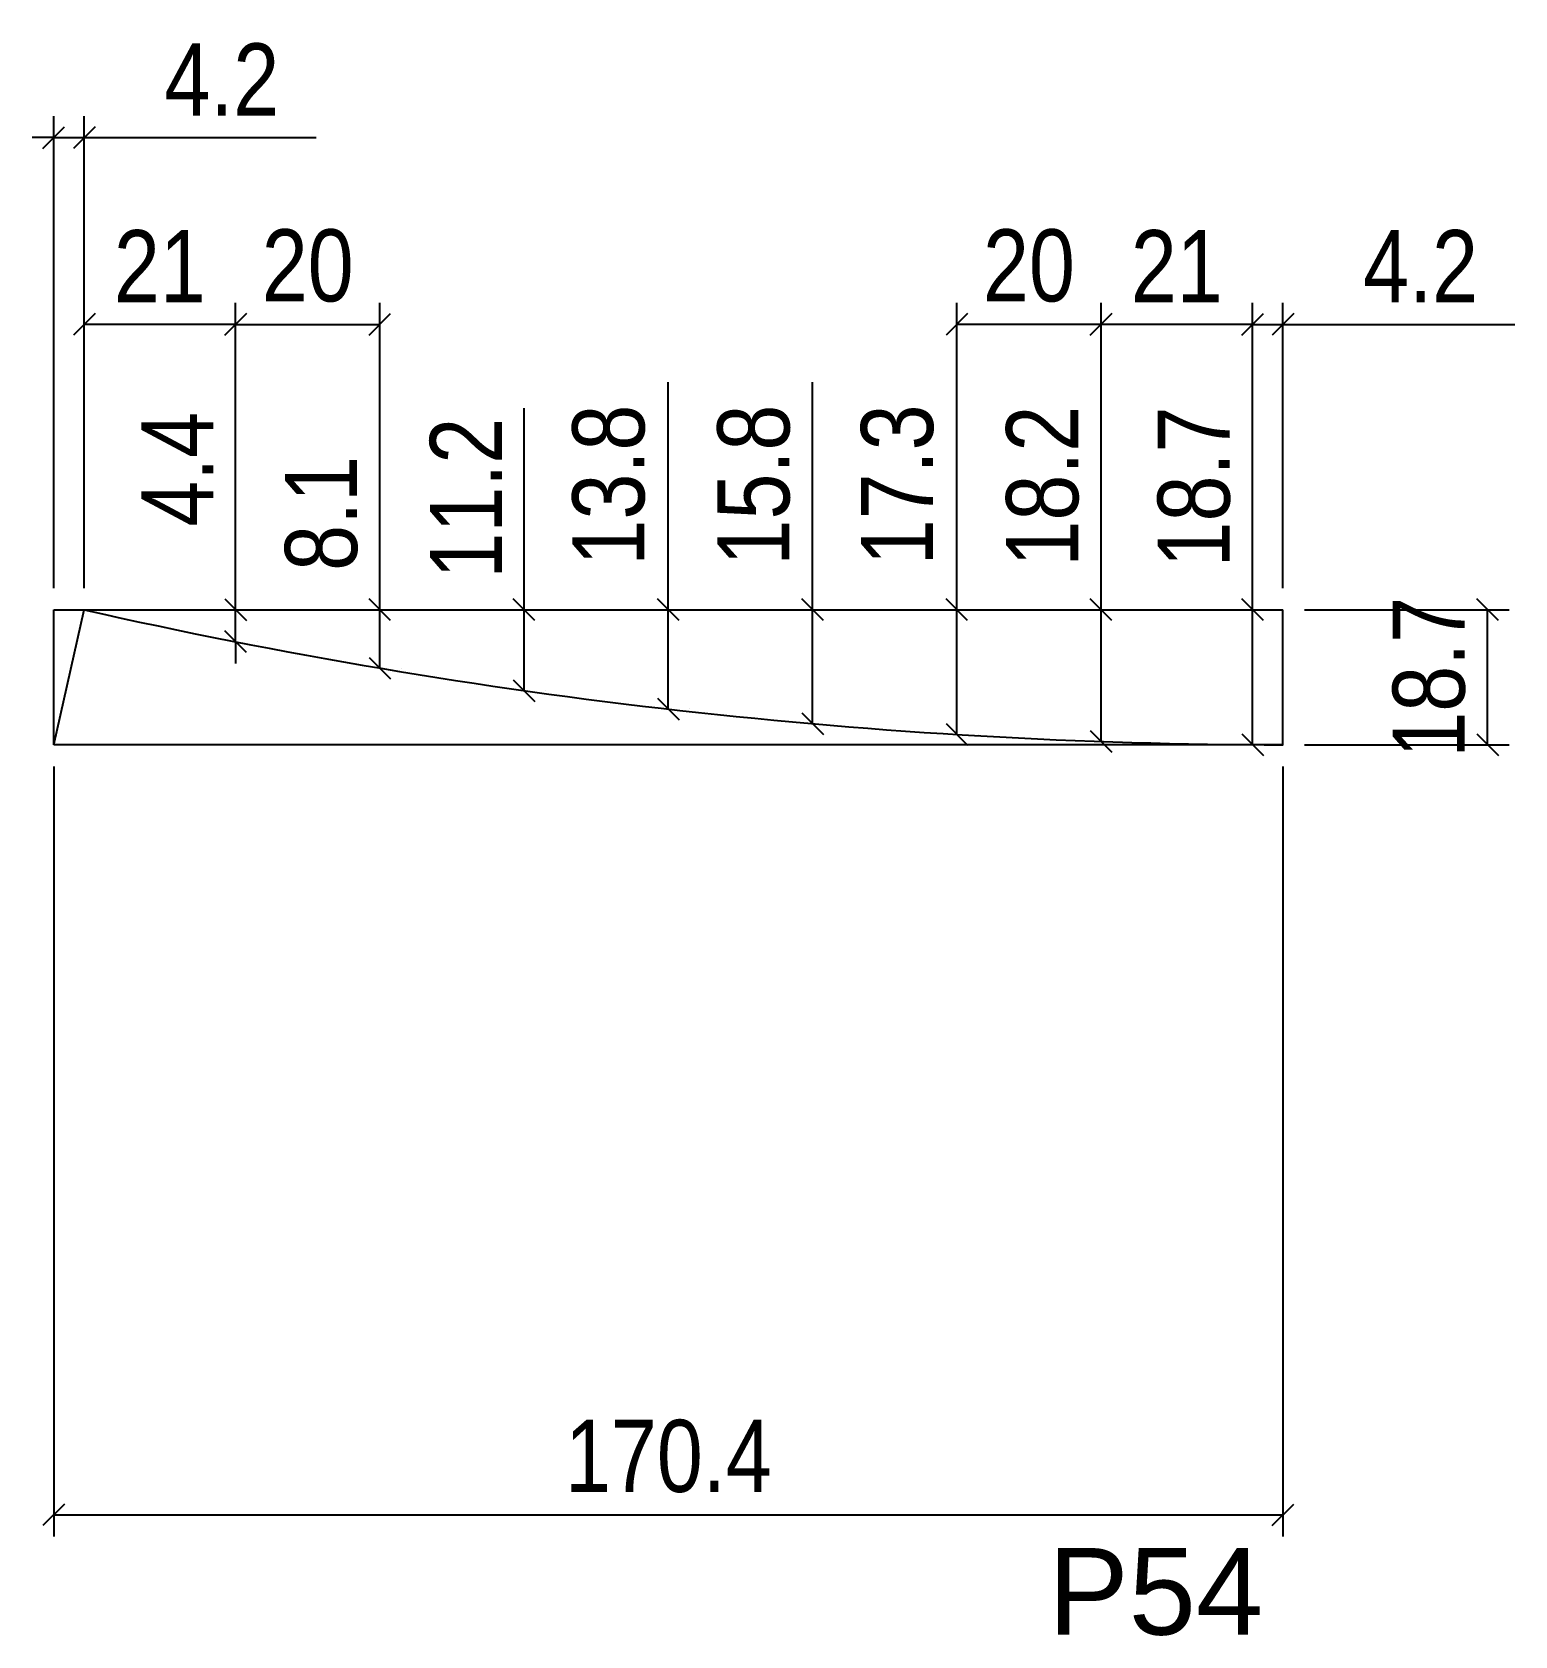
# Model space of a CAD drawing. Extents: x 2815 to 9069, y 548 to 5044.
# Drawn here: x 3580.2 to 3785.8, y 934.9 to 1157.2 of the extents above; entities that cross this region are included whole.
import ezdxf

# ---------------------------------------------------------------- set-up
doc = ezdxf.new("R2010")
doc.units = 0
for name, color, linetype in [('5', 5, 'Continuous'), ('Cotas', 1, 'Continuous'), ('Painéis', 200, 'Continuous')]:
    doc.layers.add(name, color=color, linetype=linetype)
doc.styles.add('COTA TECNICA-50', font='techl___.ttf', dxfattribs={"height": 10})
doc.styles.get("Standard").update_dxf_attribs({"font": 'arial.ttf'})
doc.dimstyles.new('COTA PAINEL-50', dxfattribs={"dimtxt": 10, "dimasz": 3, "dimexe": 3, "dimexo": 3, "dimgap": 3, "dimtad": 1, "dimdec": 1, "dimzin": 12, "dimdsep": 46, "dimtxsty": 'COTA TECNICA-50', "dimblk1": 'OBLIQUE', "dimblk2": 'OBLIQUE', "dimsah": 1, "dimcen": 0.9, "dimclrd": 4, "dimclre": 4, "dimclrt": 240, "dimadec": 1, "dimazin": 3, "dimtfac": 1, "dimtdec": 1, "dimtmove": 0, "dimatfit": 3, "dimfxl": 1, "dimtolj": 1, "dimtzin": 12, "dimarcsym": 0})

# ---------------------------------------------------------------- blocks, each defined once
blk = doc.blocks.new('_Oblique')
at = {"color": 0, "linetype": 'ByBlock', "lineweight": -2}
blk.add_line((-0.5, -0.5), (0.5, 0.5), dxfattribs=at)
blk = doc.blocks.new('*D226')
at = {"layer": 'Cotas', "color": 4, "linetype": 'ByBlock', "lineweight": -2, "transparency": 16777216}
for p, q in [((3583.24, 1055.39), (3583.24, 948.64)), ((3753.68, 1055.39), (3753.68, 948.64)), ((3583.24, 951.64), (3753.68, 951.64))]:
    blk.add_line(p, q, dxfattribs=at)
at = {"layer": 'Defpoints', "color": 0, "linetype": 'ByBlock', "transparency": 16777216}
for p in [(3583.24, 1058.39), (3753.68, 1058.39), (3753.68, 951.64)]:
    blk.add_point(p, dxfattribs=at)
at = {"layer": 'Cotas', "color": 4, "linetype": 'ByBlock', "lineweight": -2, "transparency": 16777216, "xscale": 3, "yscale": 3, "zscale": 3, "rotation": 180}
blk.add_blockref('_Oblique', (3583.24, 951.64), dxfattribs=at)
at = {"layer": 'Cotas', "color": 4, "linetype": 'ByBlock', "lineweight": -2, "transparency": 16777216, "xscale": 3, "yscale": 3, "zscale": 3}
blk.add_blockref('_Oblique', (3753.68, 951.64), dxfattribs=at)
at = {"layer": 'Cotas', "color": 240, "linetype": 'ByBlock', "transparency": 16777216, "insert": (3668.46, 959.74), "char_height": 10, "attachment_point": 5, "style": 'COTA TECNICA-50'}
blk.add_mtext('\\A1;170.4', dxfattribs=at)
blk = doc.blocks.new('*D227')
at = {"layer": 'Cotas', "color": 4, "linetype": 'ByBlock', "lineweight": -2, "transparency": 16777216}
for p, q in [((3583.24, 1080.1), (3583.24, 1145.55)), ((3587.47, 1080.1), (3587.47, 1145.55)), ((3583.24, 1142.55), (3580.24, 1142.55)), ((3583.24, 1142.55), (3587.47, 1142.55)), ((3587.47, 1142.55), (3619.63, 1142.55))]:
    blk.add_line(p, q, dxfattribs=at)
at = {"layer": 'Defpoints', "color": 0, "linetype": 'ByBlock', "transparency": 16777216}
for p in [(3587.47, 1142.55), (3583.24, 1077.1), (3587.47, 1077.1)]:
    blk.add_point(p, dxfattribs=at)
at = {"layer": 'Cotas', "color": 4, "linetype": 'ByBlock', "lineweight": -2, "transparency": 16777216, "xscale": 3, "yscale": 3, "zscale": 3}
blk.add_blockref('_Oblique', (3583.24, 1142.55), dxfattribs=at)
at = {"layer": 'Cotas', "color": 4, "linetype": 'ByBlock', "lineweight": -2, "transparency": 16777216, "xscale": 3, "yscale": 3, "zscale": 3, "rotation": 180}
blk.add_blockref('_Oblique', (3587.47, 1142.55), dxfattribs=at)
at = {"layer": 'Cotas', "color": 240, "linetype": 'ByBlock', "transparency": 16777216, "insert": (3606.55, 1150.62), "char_height": 10, "attachment_point": 5, "style": 'COTA TECNICA-50'}
blk.add_mtext('\\A1;4.2', dxfattribs=at)
blk = doc.blocks.new('*D228')
at = {"layer": 'Cotas', "color": 4, "linetype": 'ByBlock', "lineweight": -2, "transparency": 16777216}
for p, q in [((3587.47, 1080.1), (3587.47, 1119.67)), ((3608.46, 1080.1), (3608.46, 1119.67)), ((3608.46, 1116.67), (3587.47, 1116.67))]:
    blk.add_line(p, q, dxfattribs=at)
at = {"layer": 'Defpoints', "color": 0, "linetype": 'ByBlock', "transparency": 16777216}
for p in [(3587.47, 1116.67), (3587.47, 1077.1), (3608.46, 1077.1)]:
    blk.add_point(p, dxfattribs=at)
at = {"layer": 'Cotas', "color": 4, "linetype": 'ByBlock', "lineweight": -2, "transparency": 16777216, "xscale": 3, "yscale": 3, "zscale": 3, "rotation": 180}
blk.add_blockref('_Oblique', (3587.47, 1116.67), dxfattribs=at)
at = {"layer": 'Cotas', "color": 4, "linetype": 'ByBlock', "lineweight": -2, "transparency": 16777216, "xscale": 3, "yscale": 3, "zscale": 3}
blk.add_blockref('_Oblique', (3608.46, 1116.67), dxfattribs=at)
at = {"layer": 'Cotas', "color": 240, "linetype": 'ByBlock', "transparency": 16777216, "insert": (3597.96, 1124.73), "char_height": 10, "attachment_point": 5, "style": 'COTA TECNICA-50'}
blk.add_mtext('\\A1;21', dxfattribs=at)
blk = doc.blocks.new('*D55')
at = {"layer": 'Cotas', "color": 4, "linetype": 'ByBlock', "lineweight": -2, "transparency": 16777216}
for p, q in [((3608.46, 1080.1), (3608.46, 1119.67)), ((3628.46, 1080.1), (3628.46, 1119.67)), ((3608.46, 1116.67), (3628.46, 1116.67))]:
    blk.add_line(p, q, dxfattribs=at)
at = {"layer": 'Defpoints', "color": 0, "linetype": 'ByBlock', "transparency": 16777216}
for p in [(3628.46, 1116.67), (3608.46, 1077.1), (3628.46, 1077.1)]:
    blk.add_point(p, dxfattribs=at)
at = {"layer": 'Cotas', "color": 4, "linetype": 'ByBlock', "lineweight": -2, "transparency": 16777216, "xscale": 3, "yscale": 3, "zscale": 3, "rotation": 180}
blk.add_blockref('_Oblique', (3608.46, 1116.67), dxfattribs=at)
at = {"layer": 'Cotas', "color": 4, "linetype": 'ByBlock', "lineweight": -2, "transparency": 16777216, "xscale": 3, "yscale": 3, "zscale": 3}
blk.add_blockref('_Oblique', (3628.46, 1116.67), dxfattribs=at)
at = {"layer": 'Cotas', "color": 240, "linetype": 'ByBlock', "transparency": 16777216, "insert": (3618.46, 1124.77), "char_height": 10, "attachment_point": 5, "style": 'COTA TECNICA-50'}
blk.add_mtext('\\A1;20', dxfattribs=at)
blk = doc.blocks.new('*D56')
at = {"layer": 'Cotas', "color": 4, "linetype": 'ByBlock', "lineweight": -2, "transparency": 16777216}
for p, q in [((3608.46, 1077.1), (3608.46, 1110.07)), ((3608.46, 1072.67), (3608.46, 1077.1)), ((3611.46, 1077.1), (3611.46, 1077.1)), ((3608.46, 1072.67), (3608.46, 1069.67)), ((3611.46, 1072.67), (3611.46, 1072.67))]:
    blk.add_line(p, q, dxfattribs=at)
at = {"layer": 'Defpoints', "color": 0, "linetype": 'ByBlock', "transparency": 16777216}
for p in [(3608.46, 1077.1), (3608.46, 1077.1), (3608.46, 1072.67)]:
    blk.add_point(p, dxfattribs=at)
at = {"layer": 'Cotas', "color": 4, "linetype": 'ByBlock', "lineweight": -2, "transparency": 16777216, "xscale": 3, "yscale": 3, "zscale": 3}
for p, rotation in [((3608.46, 1077.1), 270), ((3608.46, 1072.67), 90)]:
    blk.add_blockref('_Oblique', p, dxfattribs=dict(at, rotation=rotation))
at = {"layer": 'Cotas', "color": 240, "linetype": 'ByBlock', "transparency": 16777216, "insert": (3600.39, 1096.58), "char_height": 10, "attachment_point": 5, "rotation": 90, "style": 'COTA TECNICA-50'}
blk.add_mtext('\\A1;4.4', dxfattribs=at)
blk = doc.blocks.new('*D57')
at = {"layer": 'Cotas', "color": 4, "linetype": 'ByBlock', "lineweight": -2, "transparency": 16777216}
for p, q in [((3628.46, 1077.1), (3628.46, 1100.82)), ((3628.46, 1069.01), (3628.46, 1077.1)), ((3631.46, 1077.1), (3631.46, 1077.1)), ((3631.46, 1069.01), (3631.46, 1069.01))]:
    blk.add_line(p, q, dxfattribs=at)
at = {"layer": 'Defpoints', "color": 0, "linetype": 'ByBlock', "transparency": 16777216}
for p in [(3628.46, 1077.1), (3628.46, 1077.1), (3628.46, 1069.01)]:
    blk.add_point(p, dxfattribs=at)
at = {"layer": 'Cotas', "color": 4, "linetype": 'ByBlock', "lineweight": -2, "transparency": 16777216, "xscale": 3, "yscale": 3, "zscale": 3}
for p, rotation in [((3628.46, 1077.1), 90), ((3628.46, 1069.01), 270)]:
    blk.add_blockref('_Oblique', p, dxfattribs=dict(at, rotation=rotation))
at = {"layer": 'Cotas', "color": 240, "linetype": 'ByBlock', "transparency": 16777216, "insert": (3620.37, 1090.46), "char_height": 10, "attachment_point": 5, "rotation": 90, "style": 'COTA TECNICA-50'}
blk.add_mtext('\\A1;8.1', dxfattribs=at)
blk = doc.blocks.new('*D58')
at = {"layer": 'Cotas', "color": 4, "linetype": 'ByBlock', "lineweight": -2, "transparency": 16777216}
for p, q in [((3648.46, 1077.1), (3648.46, 1105.05)), ((3648.46, 1065.91), (3648.46, 1077.1)), ((3651.46, 1077.1), (3651.46, 1077.1)), ((3651.46, 1065.91), (3651.46, 1065.91))]:
    blk.add_line(p, q, dxfattribs=at)
at = {"layer": 'Defpoints', "color": 0, "linetype": 'ByBlock', "transparency": 16777216}
for p in [(3648.46, 1077.1), (3648.46, 1077.1), (3648.46, 1065.91)]:
    blk.add_point(p, dxfattribs=at)
at = {"layer": 'Cotas', "color": 4, "linetype": 'ByBlock', "lineweight": -2, "transparency": 16777216, "xscale": 3, "yscale": 3, "zscale": 3}
for p, rotation in [((3648.46, 1077.1), 90), ((3648.46, 1065.91), 270)]:
    blk.add_blockref('_Oblique', p, dxfattribs=dict(at, rotation=rotation))
at = {"layer": 'Cotas', "color": 240, "linetype": 'ByBlock', "transparency": 16777216, "insert": (3640.4, 1092.57), "char_height": 10, "attachment_point": 5, "rotation": 90, "style": 'COTA TECNICA-50'}
blk.add_mtext('\\A1;11.2', dxfattribs=at)
blk = doc.blocks.new('*D59')
at = {"layer": 'Cotas', "color": 4, "linetype": 'ByBlock', "lineweight": -2, "transparency": 16777216}
for p, q in [((3668.46, 1077.1), (3668.46, 1108.67)), ((3668.46, 1063.35), (3668.46, 1077.1)), ((3671.46, 1077.1), (3671.46, 1077.1)), ((3671.46, 1063.35), (3671.46, 1063.35))]:
    blk.add_line(p, q, dxfattribs=at)
at = {"layer": 'Defpoints', "color": 0, "linetype": 'ByBlock', "transparency": 16777216}
for p in [(3668.46, 1077.1), (3668.46, 1077.1), (3668.46, 1063.35)]:
    blk.add_point(p, dxfattribs=at)
at = {"layer": 'Cotas', "color": 4, "linetype": 'ByBlock', "lineweight": -2, "transparency": 16777216, "xscale": 3, "yscale": 3, "zscale": 3}
for p, rotation in [((3668.46, 1077.1), 90), ((3668.46, 1063.35), 270)]:
    blk.add_blockref('_Oblique', p, dxfattribs=dict(at, rotation=rotation))
at = {"layer": 'Cotas', "color": 240, "linetype": 'ByBlock', "transparency": 16777216, "insert": (3660.22, 1094.39), "char_height": 10, "attachment_point": 5, "rotation": 90, "style": 'COTA TECNICA-50'}
blk.add_mtext('\\A1;13.8', dxfattribs=at)
blk = doc.blocks.new('*D60')
at = {"layer": 'Cotas', "color": 4, "linetype": 'ByBlock', "lineweight": -2, "transparency": 16777216}
for p, q in [((3688.46, 1077.1), (3688.46, 1108.67)), ((3688.46, 1061.32), (3688.46, 1077.1)), ((3691.46, 1077.1), (3691.46, 1077.1)), ((3691.46, 1061.32), (3691.46, 1061.32))]:
    blk.add_line(p, q, dxfattribs=at)
at = {"layer": 'Defpoints', "color": 0, "linetype": 'ByBlock', "transparency": 16777216}
for p in [(3688.46, 1077.1), (3688.46, 1077.1), (3688.46, 1061.32)]:
    blk.add_point(p, dxfattribs=at)
at = {"layer": 'Cotas', "color": 4, "linetype": 'ByBlock', "lineweight": -2, "transparency": 16777216, "xscale": 3, "yscale": 3, "zscale": 3}
for p, rotation in [((3688.46, 1077.1), 90), ((3688.46, 1061.32), 270)]:
    blk.add_blockref('_Oblique', p, dxfattribs=dict(at, rotation=rotation))
at = {"layer": 'Cotas', "color": 240, "linetype": 'ByBlock', "transparency": 16777216, "insert": (3680.33, 1094.39), "char_height": 10, "attachment_point": 5, "rotation": 90, "style": 'COTA TECNICA-50'}
blk.add_mtext('\\A1;15.8', dxfattribs=at)
blk = doc.blocks.new('*D61')
at = {"layer": 'Cotas', "color": 4, "linetype": 'ByBlock', "lineweight": -2, "transparency": 16777216}
for p, q in [((3708.46, 1077.1), (3708.46, 1108.73)), ((3708.46, 1059.82), (3708.46, 1077.1)), ((3711.46, 1077.1), (3711.46, 1077.1)), ((3711.46, 1059.82), (3711.46, 1059.82))]:
    blk.add_line(p, q, dxfattribs=at)
at = {"layer": 'Defpoints', "color": 0, "linetype": 'ByBlock', "transparency": 16777216}
for p in [(3708.46, 1077.1), (3708.46, 1077.1), (3708.46, 1059.82)]:
    blk.add_point(p, dxfattribs=at)
at = {"layer": 'Cotas', "color": 4, "linetype": 'ByBlock', "lineweight": -2, "transparency": 16777216, "xscale": 3, "yscale": 3, "zscale": 3}
for p, rotation in [((3708.46, 1077.1), 90), ((3708.46, 1059.82), 270)]:
    blk.add_blockref('_Oblique', p, dxfattribs=dict(at, rotation=rotation))
at = {"layer": 'Cotas', "color": 240, "linetype": 'ByBlock', "transparency": 16777216, "insert": (3700.24, 1094.42), "char_height": 10, "attachment_point": 5, "rotation": 90, "style": 'COTA TECNICA-50'}
blk.add_mtext('\\A1;17.3', dxfattribs=at)
blk = doc.blocks.new('*D62')
at = {"layer": 'Cotas', "color": 4, "linetype": 'ByBlock', "lineweight": -2, "transparency": 16777216}
for p, q in [((3728.46, 1077.1), (3728.46, 1108.38)), ((3728.46, 1058.86), (3728.46, 1077.1)), ((3731.46, 1077.1), (3731.46, 1077.1)), ((3731.46, 1058.86), (3731.46, 1058.86))]:
    blk.add_line(p, q, dxfattribs=at)
at = {"layer": 'Defpoints', "color": 0, "linetype": 'ByBlock', "transparency": 16777216}
for p in [(3728.46, 1077.1), (3728.46, 1077.1), (3728.46, 1058.86)]:
    blk.add_point(p, dxfattribs=at)
at = {"layer": 'Cotas', "color": 4, "linetype": 'ByBlock', "lineweight": -2, "transparency": 16777216, "xscale": 3, "yscale": 3, "zscale": 3}
for p, rotation in [((3728.46, 1077.1), 90), ((3728.46, 1058.86), 270)]:
    blk.add_blockref('_Oblique', p, dxfattribs=dict(at, rotation=rotation))
at = {"layer": 'Cotas', "color": 240, "linetype": 'ByBlock', "transparency": 16777216, "insert": (3720.37, 1094.24), "char_height": 10, "attachment_point": 5, "rotation": 90, "style": 'COTA TECNICA-50'}
blk.add_mtext('\\A1;18.2', dxfattribs=at)
blk = doc.blocks.new('*D63')
at = {"layer": 'Cotas', "color": 4, "linetype": 'ByBlock', "lineweight": -2, "transparency": 16777216}
for p, q in [((3749.46, 1077.1), (3749.46, 1108.13)), ((3749.46, 1058.41), (3749.46, 1077.1)), ((3752.46, 1077.1), (3752.46, 1077.1)), ((3752.46, 1058.41), (3752.46, 1058.41))]:
    blk.add_line(p, q, dxfattribs=at)
at = {"layer": 'Defpoints', "color": 0, "linetype": 'ByBlock', "transparency": 16777216}
for p in [(3749.46, 1077.1), (3749.46, 1077.1), (3749.46, 1058.41)]:
    blk.add_point(p, dxfattribs=at)
at = {"layer": 'Cotas', "color": 4, "linetype": 'ByBlock', "lineweight": -2, "transparency": 16777216, "xscale": 3, "yscale": 3, "zscale": 3}
for p, rotation in [((3749.46, 1077.1), 90), ((3749.46, 1058.41), 270)]:
    blk.add_blockref('_Oblique', p, dxfattribs=dict(at, rotation=rotation))
at = {"layer": 'Cotas', "color": 240, "linetype": 'ByBlock', "transparency": 16777216, "insert": (3741.37, 1094.12), "char_height": 10, "attachment_point": 5, "rotation": 90, "style": 'COTA TECNICA-50'}
blk.add_mtext('\\A1;18.7', dxfattribs=at)
blk = doc.blocks.new('*D229')
at = {"layer": 'Cotas', "color": 4, "linetype": 'ByBlock', "lineweight": -2, "transparency": 16777216}
for p, q in [((3756.68, 1077.1), (3785.06, 1077.1)), ((3782.06, 1058.39), (3782.06, 1077.1)), ((3756.68, 1058.39), (3785.06, 1058.39))]:
    blk.add_line(p, q, dxfattribs=at)
at = {"layer": 'Defpoints', "color": 0, "linetype": 'ByBlock', "transparency": 16777216}
for p in [(3753.68, 1077.1), (3782.06, 1077.1), (3753.68, 1058.39)]:
    blk.add_point(p, dxfattribs=at)
at = {"layer": 'Cotas', "color": 4, "linetype": 'ByBlock', "lineweight": -2, "transparency": 16777216, "xscale": 3, "yscale": 3, "zscale": 3}
for p, rotation in [((3782.06, 1077.1), 90), ((3782.06, 1058.39), 270)]:
    blk.add_blockref('_Oblique', p, dxfattribs=dict(at, rotation=rotation))
at = {"layer": 'Cotas', "color": 240, "linetype": 'ByBlock', "transparency": 16777216, "insert": (3773.96, 1067.74), "char_height": 10, "attachment_point": 5, "rotation": 90, "style": 'COTA TECNICA-50'}
blk.add_mtext('\\A1;18.7', dxfattribs=at)
blk = doc.blocks.new('*D64')
at = {"layer": 'Cotas', "color": 4, "linetype": 'ByBlock', "lineweight": -2, "transparency": 16777216}
for p, q in [((3728.46, 1080.1), (3728.46, 1119.67)), ((3749.46, 1080.1), (3749.46, 1119.67)), ((3749.46, 1116.67), (3728.46, 1116.67))]:
    blk.add_line(p, q, dxfattribs=at)
at = {"layer": 'Defpoints', "color": 0, "linetype": 'ByBlock', "transparency": 16777216}
for p in [(3728.46, 1116.67), (3728.46, 1077.1), (3749.46, 1077.1)]:
    blk.add_point(p, dxfattribs=at)
at = {"layer": 'Cotas', "color": 4, "linetype": 'ByBlock', "lineweight": -2, "transparency": 16777216, "xscale": 3, "yscale": 3, "zscale": 3, "rotation": 180}
blk.add_blockref('_Oblique', (3728.46, 1116.67), dxfattribs=at)
at = {"layer": 'Cotas', "color": 4, "linetype": 'ByBlock', "lineweight": -2, "transparency": 16777216, "xscale": 3, "yscale": 3, "zscale": 3}
blk.add_blockref('_Oblique', (3749.46, 1116.67), dxfattribs=at)
at = {"layer": 'Cotas', "color": 240, "linetype": 'ByBlock', "transparency": 16777216, "insert": (3738.96, 1124.73), "char_height": 10, "attachment_point": 5, "style": 'COTA TECNICA-50'}
blk.add_mtext('\\A1;21', dxfattribs=at)
blk = doc.blocks.new('*D65')
at = {"layer": 'Cotas', "color": 4, "linetype": 'ByBlock', "lineweight": -2, "transparency": 16777216}
for p, q in [((3708.46, 1080.1), (3708.46, 1119.67)), ((3728.46, 1080.1), (3728.46, 1119.67)), ((3728.46, 1116.67), (3708.46, 1116.67))]:
    blk.add_line(p, q, dxfattribs=at)
at = {"layer": 'Defpoints', "color": 0, "linetype": 'ByBlock', "transparency": 16777216}
for p in [(3708.46, 1116.67), (3708.46, 1077.1), (3728.46, 1077.1)]:
    blk.add_point(p, dxfattribs=at)
at = {"layer": 'Cotas', "color": 4, "linetype": 'ByBlock', "lineweight": -2, "transparency": 16777216, "xscale": 3, "yscale": 3, "zscale": 3, "rotation": 180}
blk.add_blockref('_Oblique', (3708.46, 1116.67), dxfattribs=at)
at = {"layer": 'Cotas', "color": 4, "linetype": 'ByBlock', "lineweight": -2, "transparency": 16777216, "xscale": 3, "yscale": 3, "zscale": 3}
blk.add_blockref('_Oblique', (3728.46, 1116.67), dxfattribs=at)
at = {"layer": 'Cotas', "color": 240, "linetype": 'ByBlock', "transparency": 16777216, "insert": (3718.46, 1124.77), "char_height": 10, "attachment_point": 5, "style": 'COTA TECNICA-50'}
blk.add_mtext('\\A1;20', dxfattribs=at)
blk = doc.blocks.new('*D66')
at = {"layer": 'Cotas', "color": 4, "linetype": 'ByBlock', "lineweight": -2, "transparency": 16777216}
for p, q in [((3749.46, 1080.1), (3749.46, 1119.67)), ((3753.68, 1080.1), (3753.68, 1119.67)), ((3749.46, 1116.67), (3746.46, 1116.67)), ((3749.46, 1116.67), (3753.68, 1116.67)), ((3753.68, 1116.67), (3785.84, 1116.67))]:
    blk.add_line(p, q, dxfattribs=at)
at = {"layer": 'Defpoints', "color": 0, "linetype": 'ByBlock', "transparency": 16777216}
for p in [(3753.68, 1116.67), (3749.46, 1077.1), (3753.68, 1077.1)]:
    blk.add_point(p, dxfattribs=at)
at = {"layer": 'Cotas', "color": 4, "linetype": 'ByBlock', "lineweight": -2, "transparency": 16777216, "xscale": 3, "yscale": 3, "zscale": 3}
blk.add_blockref('_Oblique', (3749.46, 1116.67), dxfattribs=at)
at = {"layer": 'Cotas', "color": 4, "linetype": 'ByBlock', "lineweight": -2, "transparency": 16777216, "xscale": 3, "yscale": 3, "zscale": 3, "rotation": 180}
blk.add_blockref('_Oblique', (3753.68, 1116.67), dxfattribs=at)
at = {"layer": 'Cotas', "color": 240, "linetype": 'ByBlock', "transparency": 16777216, "insert": (3772.76, 1124.74), "char_height": 10, "attachment_point": 5, "style": 'COTA TECNICA-50'}
blk.add_mtext('\\A1;4.2', dxfattribs=at)

msp = doc.modelspace()

# ---------------------------------------------------------------- linework, layer by layer
at = {"linetype": 'Continuous'}
msp.add_line((3583.24, 1058.39), (3587.47, 1077.1), dxfattribs=at)
msp.add_arc((3755.22, 1819.57), 761.19, 257.2687, 269.88456, dxfattribs=at)
at = {"layer": 'Painéis', "linetype": 'ByBlock'}
for p, q in [((3583.24, 1058.39), (3583.24, 1077.1)), ((3583.24, 1077.1), (3753.68, 1077.1)), ((3753.68, 1058.39), (3753.68, 1077.1)), ((3753.68, 1058.39), (3583.24, 1058.39))]:
    msp.add_line(p, q, dxfattribs=at)

# ---------------------------------------------------------------- texts
at = {"layer": '5', "linetype": 'Continuous'}
msp.add_text('P54', height=12, rotation=0, dxfattribs=at).set_placement((3721.11, 935.03))

# ---------------------------------------------------------------- dimensions: what is measured, and where the dimension line sits
at = {"layer": 'Cotas', "linetype": 'ByBlock'}
for base, p1, p2, picture, middle in [((3587.47, 1142.55), (3583.24, 1077.1), (3587.47, 1077.1), '*D227', (3606.55, 1150.62)), ((3587.47, 1116.67), (3608.46, 1077.1), (3587.47, 1077.1), '*D228', (3597.96, 1124.73)), ((3728.46, 1116.67), (3749.46, 1077.1), (3728.46, 1077.1), '*D64', (3738.96, 1124.73)), ((3753.68, 1116.67), (3749.46, 1077.1), (3753.68, 1077.1), '*D66', (3772.76, 1124.74)), ((3753.68, 951.64), (3583.24, 1058.39), (3753.68, 1058.39), '*D226', (3668.46, 959.74))]:
    dim = msp.add_linear_dim(base=base, p1=p1, p2=p2, dimstyle='COTA PAINEL-50', override={"dimarcsym": 1}, dxfattribs=at)
    dim.commit()
    dim.dimension.update_dxf_attribs({"geometry": picture, "text_midpoint": middle})
for base, p1, p2, picture, middle in [((3628.46, 1116.67), (3608.46, 1077.1), (3628.46, 1077.1), '*D55', (3618.46, 1116.67)), ((3708.46, 1116.67), (3728.46, 1077.1), (3708.46, 1077.1), '*D65', (3718.46, 1116.67))]:
    dim = msp.add_linear_dim(base=base, p1=p1, p2=p2, dimstyle='COTA PAINEL-50', override={"dimarcsym": 1}, dxfattribs=at)
    dim.commit()
    dim.dimension.update_dxf_attribs({"geometry": picture, "text_midpoint": middle, "dimtype": 160})
for base, p1, p2, picture, middle in [((3608.46, 1077.1), (3608.46, 1072.67), (3608.46, 1077.1), '*D56', (3600.39, 1096.58)), ((3668.4617, 1077.1005), (3668.4617, 1063.3463), (3668.4617, 1077.1005), '*D59', (3660.2205, 1094.387)), ((3688.46, 1077.1), (3688.46, 1061.32), (3688.46, 1077.1), '*D60', (3680.33, 1094.39)), ((3708.46, 1077.1), (3708.46, 1059.82), (3708.46, 1077.1), '*D61', (3700.24, 1094.42)), ((3728.46, 1077.1), (3728.46, 1058.86), (3728.46, 1077.1), '*D62', (3720.37, 1094.24)), ((3749.46, 1077.1), (3749.46, 1058.41), (3749.46, 1077.1), '*D63', (3741.37, 1094.12)), ((3648.46, 1077.1), (3648.46, 1065.91), (3648.46, 1077.1), '*D58', (3640.4, 1092.57)), ((3628.46, 1077.1), (3628.46, 1069.01), (3628.46, 1077.1), '*D57', (3620.37, 1090.46))]:
    dim = msp.add_linear_dim(base=base, p1=p1, p2=p2, angle=90, dimstyle='COTA PAINEL-50', override={"dimarcsym": 1}, dxfattribs=at)
    dim.commit()
    dim.dimension.update_dxf_attribs({"geometry": picture, "text_midpoint": middle})
dim = msp.add_linear_dim(base=(3782.06, 1077.1), p1=(3753.68, 1058.39), p2=(3753.68, 1077.1), angle=90, dimstyle='COTA PAINEL-50', override={"dimarcsym": 1}, dxfattribs=at)
dim.commit()
dim.dimension.update_dxf_attribs({"geometry": '*D229', "text_midpoint": (3782.06, 1067.74), "dimtype": 160})

doc.saveas('drawing.dxf')
